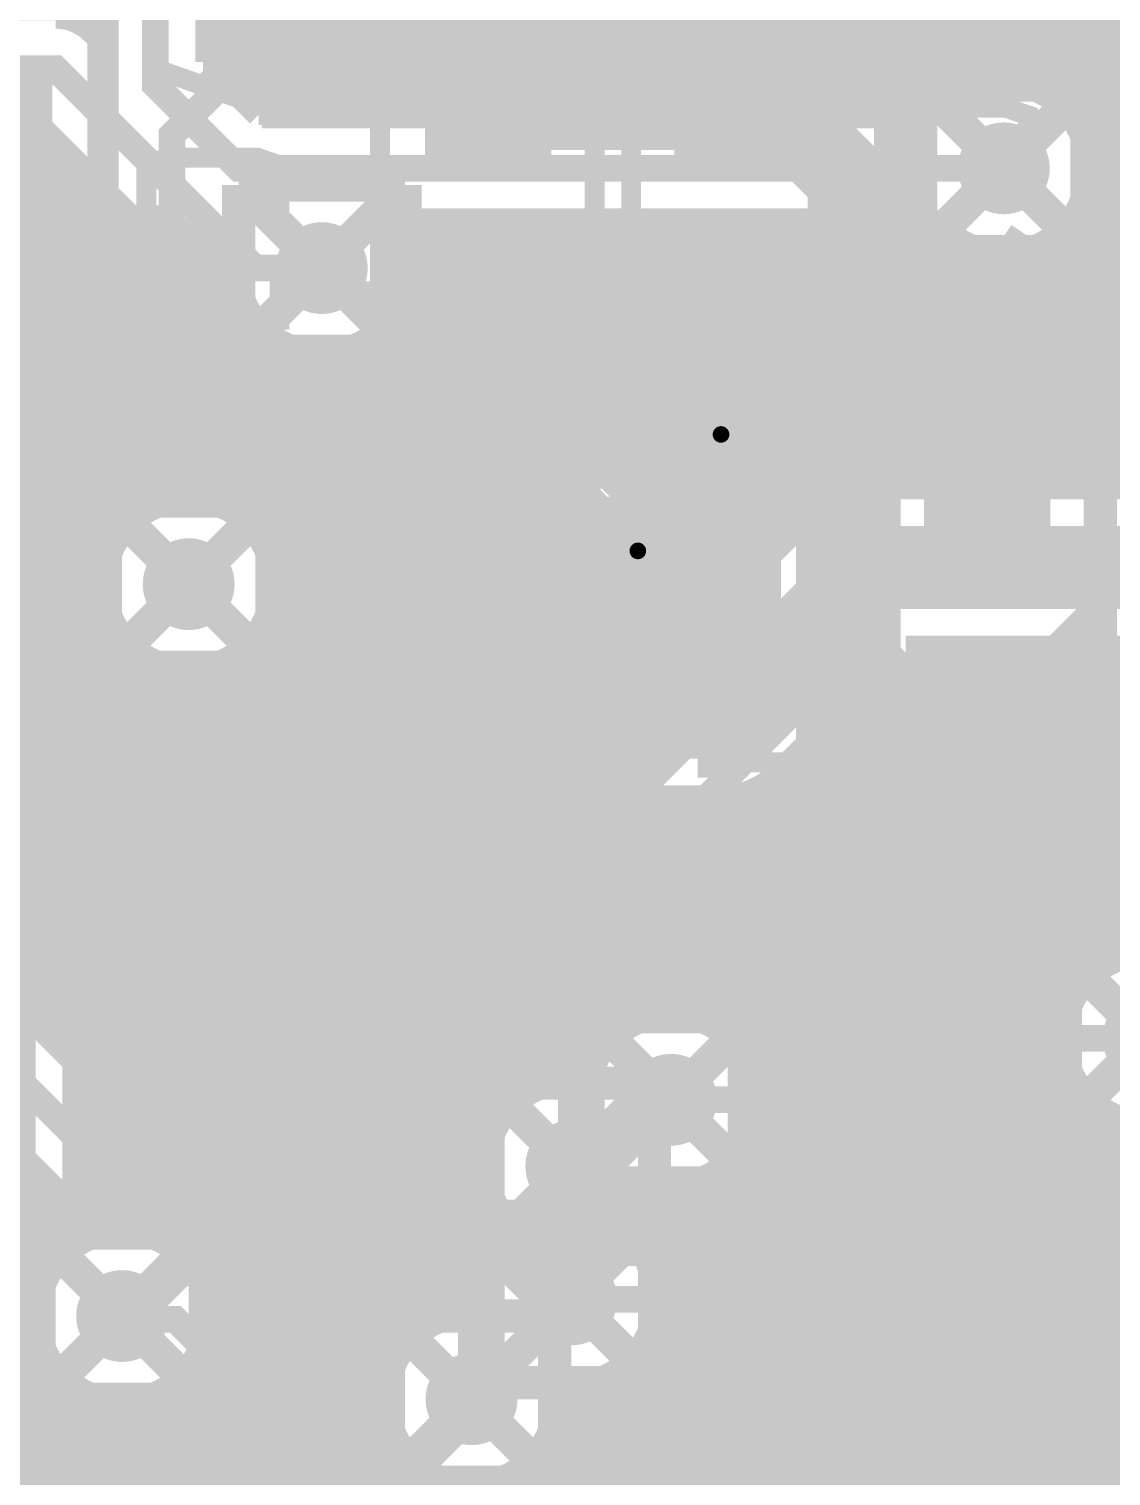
# Model space of a CAD drawing. Extents: x -1 to 119, y -42 to 51.
# Drawn here: x 21.26 to 29.52, y 20.75 to 31.8 of the extents above; entities that cross this region are included whole.
import ezdxf

# ---------------------------------------------------------------- set-up
doc = ezdxf.new("R2010")
doc.units = 0
doc.header["$MEASUREMENT"] = 0
doc.layers.get('0').update_dxf_attribs({"linetype": 'CONTINUOUS'})
for name, color, linetype in [('22-304-0_BOT', 7, 'CONTINUOUS'), ('22-304-0_DRD', 7, 'CONTINUOUS'), ('22-304-0_GND', 6, 'CONTINUOUS'), ('22-304-0_IN1', 4, 'CONTINUOUS'), ('22-304-0_SMT', 5, 'CONTINUOUS'), ('22-304-0_SPT', 10, 'CONTINUOUS'), ('22-304-0_SST', 14, 'CONTINUOUS'), ('22-304-0_TOP', 9, 'CONTINUOUS'), ('THRUHOLE_TAP', 11, 'CONTINUOUS')]:
    doc.layers.add(name, color=color, linetype=linetype)

# ---------------------------------------------------------------- blocks, each defined once
blk = doc.blocks.new('ROUND_53')
at = {"const_width": 0.35052}
blk.add_lwpolyline([(-0.17526, 0, 1), (0.17526, 0, 1)], format="xyb", close=True, dxfattribs=at)
blk = doc.blocks.new('ROUND_57')
at = {"const_width": 0.35052}
blk.add_lwpolyline([(-0.17526, 0, 1), (0.17526, 0, 1)], format="xyb", close=True, dxfattribs=at)
blk = doc.blocks.new('ROUND_60')
at = {"const_width": 0.35052}
blk.add_lwpolyline([(-0.17526, 0, 1), (0.17526, 0, 1)], format="xyb", close=True, dxfattribs=at)
blk = doc.blocks.new('ROUND_64')
at = {"const_width": 0.35052}
blk.add_lwpolyline([(-0.17526, 0, 1), (0.17526, 0, 1)], format="xyb", close=True, dxfattribs=at)
blk = doc.blocks.new('ROUND_81')
at = {"const_width": 0.0635}
blk.add_lwpolyline([(-0.03175, 0, 1), (0.03175, 0, 1)], format="xyb", close=True, dxfattribs=at)
blk = doc.blocks.new('RECTANGLE_2')
blk.add_solid([(0.4826, 0.4064), (0.4826, -0.4064), (-0.4826, 0.4064), (-0.4826, -0.4064)])
blk = doc.blocks.new('OBLONG_46')
at = {"const_width": 0.2794}
blk.add_lwpolyline([(0.7493, 0), (-0.7493, 0)], dxfattribs=at)
at = {"const_width": 0.1397}
for points in [[(-0.81915, 0, 1), (-0.67945, 0, 1)], [(0.67945, 0, 1), (0.81915, 0, 1)]]:
    blk.add_lwpolyline(points, format="xyb", close=True, dxfattribs=at)
blk = doc.blocks.new('RECTANGLE_47')
blk.add_solid([(0.889, 0.1397), (0.889, -0.1397), (-0.889, 0.1397), (-0.889, -0.1397)])
blk = doc.blocks.new('OBLONG_48')
at = {"const_width": 0.2794}
blk.add_lwpolyline([(0, 0.7493), (0, -0.7493)], dxfattribs=at)
at = {"const_width": 0.1397}
for points in [[(-0.06985, 0.7493, 1), (0.06985, 0.7493, 1)], [(-0.06985, -0.7493, 1), (0.06985, -0.7493, 1)]]:
    blk.add_lwpolyline(points, format="xyb", close=True, dxfattribs=at)
blk = doc.blocks.new('RECTANGLE_49')
blk.add_solid([(0.1397, 0.889), (0.1397, -0.889), (-0.1397, 0.889), (-0.1397, -0.889)])
blk = doc.blocks.new('ROUND_87')
at = {"const_width": 0.10033}
blk.add_lwpolyline([(-0.050164, 0, 1), (0.050164, 0, 1)], format="xyb", close=True, dxfattribs=at)

msp = doc.modelspace()

# ---------------------------------------------------------------- linework, layer by layer
at = {"layer": '22-304-0_BOT'}
for points, const_width in [([(22.9616, 42.6212), (22.9616, 31.242)], 0.254), ([(23.1902, 42.6212), (23.1902, 31.1658)], 0.254), ([(23.4188, 42.6212), (23.4188, 31.1658)], 0.254), ([(23.6474, 42.6212), (23.6474, 31.1658)], 0.254), ([(23.876, 42.6212), (23.876, 31.1658)], 0.254), ([(24.1046, 42.6212), (24.1046, 31.1658)], 0.254), ([(24.3332, 42.6212), (24.3332, 31.1658)], 0.254), ([(24.5618, 42.6212), (24.5618, 31.1658)], 0.254), ([(24.7904, 42.6212), (24.7904, 31.1658)], 0.254), ([(25.019, 42.6212), (25.019, 31.1658)], 0.254), ([(25.2476, 42.6212), (25.2476, 31.1658)], 0.254), ([(25.4762, 42.6212), (25.4762, 31.1658)], 0.254), ([(25.7048, 42.6212), (25.7048, 31.1658)], 0.254), ([(25.9334, 42.6212), (25.9334, 31.1658)], 0.254), ([(26.162, 42.6212), (26.162, 31.1658)], 0.254), ([(26.3906, 42.6212), (26.3906, 31.1658)], 0.254), ([(26.6192, 42.6212), (26.6192, 31.1658)], 0.254), ([(26.8478, 42.6212), (26.8478, 31.1658)], 0.254), ([(27.0764, 42.6212), (27.0764, 31.1658)], 0.254), ([(27.305, 42.6212), (27.305, 31.1658)], 0.254), ([(27.5336, 42.6212), (27.5336, 31.1658)], 0.254), ([(27.7622, 42.6212), (27.7622, 31.1658)], 0.254), ([(27.9908, 42.6212), (27.9908, 31.1658)], 0.254), ([(28.2194, 42.6212), (28.2194, 31.21152)], 0.254), ([(28.448, 42.6212), (28.448, 31.36392)], 0.254), ([(28.6766, 42.6212), (28.6766, 31.41218)], 0.254), ([(28.9052, 42.6212), (28.9052, 31.3817)], 0.254), ([(29.1338, 42.6212), (29.1338, 31.25978)], 0.254), ([(29.3624, 38.25494), (29.3624, 30.89402)], 0.254), ([(29.591, 38.10508), (29.591, 28.3337)], 0.254), ([(28.702, 30.734), (22.86, 30.734), (22.225, 31.369), (22.225, 32.639)], 0.2032), ([(21.59, 32.39516), (21.59, 31.90748)], 0.254), ([(22.733, 32.18688), (22.733, 31.4706)], 0.254), ([(21.7932, 32.11322), (21.7932, 31.7754)], 0.254), ([(22.6568, 32.11322), (22.6568, 31.5468)], 0.254), ([(21.7932, 31.877), (21.6662, 31.877)], 0.254), ([(72.41286, 31.877), (22.6568, 31.877)], 0.254), ([(21.7678, 31.8008), (21.7932, 31.7754)], 0.254), ([(72.53224, 31.6484), (22.6568, 31.6484)], 0.254), ([(22.6568, 31.5468), (23.0378, 31.1658)], 0.254), ([(23.495, 29.972), (22.987, 29.972), (21.463, 31.496), (9.271, 31.496), (8.763, 30.988)], 0.2032), ([(72.7202, 31.4198), (22.7838, 31.4198)], 0.254), ([(28.19908, 31.1912), (23.0124, 31.1912)], 0.254), ([(28.17622, 31.1658), (23.0378, 31.1658)], 0.254), ([(67.7545, 31.1912), (29.20492, 31.1912)], 0.254), ([(21.28266, 31.0642), (9.4488, 31.0642)], 0.254), ([(21.1328, 31.0642), (21.1328, 29.8577)], 0.254), ([(21.28266, 31.0642), (22.64664, 29.70022)], 0.254), ([(21.38426, 30.9626), (9.44118, 30.9626)], 0.254), ([(21.3614, 30.98546), (21.3614, 29.8577)], 0.254), ([(67.62496, 30.9626), (29.34208, 30.9626)], 0.254), ([(21.61286, 30.734), (9.39292, 30.734)], 0.254), ([(21.59, 30.75686), (21.59, 29.8577)], 0.254), ([(67.6148, 30.734), (29.38272, 30.734)], 0.254), ([(21.84146, 30.5054), (9.24052, 30.5054)], 0.254), ([(21.8186, 30.52826), (21.8186, 29.8577)], 0.254), ([(67.6148, 30.5054), (29.34208, 30.5054)], 0.254), ([(29.3624, 30.57144), (29.3624, 28.3337)], 0.254), ([(22.07006, 30.2768), (1.016, 30.2768)], 0.254), ([(22.0472, 30.29966), (22.0472, 29.8577)], 0.254), ([(28.17622, 30.3022), (24.08936, 30.3022)], 0.254), ([(28.19908, 30.2768), (24.10206, 30.2768)], 0.254), ([(24.1046, 30.3022), (24.1046, 30.27172)], 0.254), ([(24.3332, 30.3022), (24.3332, 29.12364)], 0.254), ([(24.5618, 30.3022), (24.5618, 29.05506)], 0.254), ([(24.7904, 30.3022), (24.7904, 29.00172)], 0.254), ([(25.019, 30.3022), (25.019, 29.26588)], 0.254), ([(25.2476, 30.3022), (25.2476, 29.36494)], 0.254), ([(25.4762, 30.3022), (25.4762, 29.37764)], 0.254), ([(25.7048, 30.3022), (25.7048, 29.30906)], 0.254), ([(25.9334, 30.3022), (25.9334, 29.12364)], 0.254), ([(26.162, 30.3022), (26.162, 27.1907)], 0.254), ([(26.3906, 30.3022), (26.3906, 27.305)], 0.254), ([(26.6192, 30.3022), (26.6192, 27.5336)], 0.254), ([(26.8478, 30.3022), (26.8478, 27.7622)], 0.254), ([(27.0764, 30.3022), (27.0764, 27.9908)], 0.254), ([(27.305, 30.3022), (27.305, 28.20924)], 0.254), ([(27.5336, 30.3022), (27.5336, 28.31592)], 0.254), ([(27.7622, 30.3022), (27.7622, 28.3337)], 0.254), ([(27.9908, 30.3022), (27.9908, 28.3337)], 0.254), ([(67.6148, 30.2768), (29.20492, 30.2768)], 0.254), ([(28.2194, 30.25394), (28.2194, 28.3337)], 0.254), ([(29.1338, 30.20822), (29.1338, 28.3337)], 0.254), ([(22.29866, 30.0482), (1.016, 30.0482)], 0.254), ([(22.2758, 30.07106), (22.2758, 29.85516)], 0.254), ([(36.58108, 30.0482), (24.17064, 30.0482)], 0.254), ([(28.448, 30.10408), (28.448, 28.3337)], 0.254), ([(28.6766, 30.05328), (28.6766, 28.3337)], 0.254), ([(28.9052, 30.08376), (28.9052, 28.3337)], 0.254), ([(22.225, 29.8577), (6.604, 29.8577)], 0.254), ([(22.52726, 29.8196), (22.44344, 29.8196)], 0.254), ([(22.5044, 29.84246), (22.5044, 29.7942)], 0.254), ([(33.61944, 29.8196), (24.15794, 29.8196)], 0.254), ([(22.71014, 29.63926), (23.63216, 28.71724)], 0.254), ([(24.1046, 29.66974), (24.1046, 29.11094)], 0.254), ([(22.7838, 29.591), (22.7584, 29.591)], 0.254), ([(22.9616, 29.5402), (22.9616, 29.3878)], 0.254), ([(33.25622, 29.591), (24.05888, 29.591)], 0.254), ([(38.735, 18.923), (37.465, 20.193), (37.465, 27.686), (27.686, 27.686), (26.543, 26.543), (24.892, 26.543), (22.225, 29.21), (6.604, 29.21), (4.445, 27.051), (2.794, 25.4), (2.794, 20.066), (3.81, 19.05), (4.445, 19.05)], 0.635), ([(23.876, 29.40812), (23.876, 29.01188)], 0.254), ([(23.19274, 29.3624), (22.987, 29.3624)], 0.254), ([(23.1902, 29.36494), (23.1902, 29.1592)], 0.254), ([(23.4188, 29.29636), (23.4188, 28.9306)], 0.254), ([(23.6474, 29.30906), (23.6474, 28.74772)], 0.254), ([(25.23744, 29.3624), (23.79472, 29.3624)], 0.254), ([(33.13176, 29.3624), (25.56002, 29.3624)], 0.254), ([(24.87422, 29.1338), (23.2156, 29.1338)], 0.254), ([(33.10128, 29.1338), (25.92578, 29.1338)], 0.254), ([(23.75408, 28.9052), (23.4442, 28.9052)], 0.254), ([(33.15208, 28.9052), (26.0477, 28.9052)], 0.254), ([(33.30194, 28.6766), (26.07818, 28.6766)], 0.254), ([(21.95576, 28.5623), (20.34032, 28.5623)], 0.254), ([(21.1328, 28.5623), (21.1328, 26.8224)], 0.254), ([(21.3614, 28.5623), (21.3614, 27.051)], 0.254), ([(21.59, 28.5623), (21.59, 27.2796)], 0.254), ([(21.8186, 28.5623), (21.8186, 27.71902)], 0.254), ([(21.95576, 28.5623), (22.30374, 28.21432)], 0.254), ([(22.07006, 28.448), (20.51812, 28.448)], 0.254), ([(22.0472, 28.47086), (22.0472, 28.08478)], 0.254), ([(33.86074, 28.448), (26.02992, 28.448)], 0.254), ([(25.9334, 28.28036), (25.9334, 27.1907)], 0.254), ([(33.90392, 28.3337), (27.686, 28.3337)], 0.254), ([(22.29866, 28.2194), (20.68576, 28.2194)], 0.254), ([(22.2758, 28.24226), (22.2758, 28.2067)], 0.254), ([(24.91994, 28.2194), (24.89708, 28.2194)], 0.254), ([(27.3177, 28.2194), (25.87752, 28.2194)], 0.254), ([(25.019, 28.13812), (25.019, 27.3304)], 0.254), ([(25.7048, 28.09494), (25.7048, 27.1907)], 0.254), ([(27.22118, 28.13558), (26.27376, 27.1907)], 0.254), ([(21.95322, 27.9908), (20.74418, 27.9908)], 0.254), ([(27.07386, 27.9908), (24.75992, 27.9908)], 0.254), ([(24.7904, 28.02636), (24.7904, 27.559)], 0.254), ([(25.2476, 28.03906), (25.2476, 27.1907)], 0.254), ([(25.4762, 28.02636), (25.4762, 27.1907)], 0.254), ([(24.5618, 27.84094), (24.5618, 27.7876)], 0.254), ([(21.82876, 27.7622), (20.72132, 27.7622)], 0.254), ([(24.52624, 27.82316), (25.1587, 27.1907)], 0.254), ([(26.84526, 27.7622), (24.5872, 27.7622)], 0.254), ([(20.574, 17.018), (21.59, 18.034), (21.59, 20.193), (21.082, 20.701), (21.082, 21.463), (21.209, 21.59), (21.209, 22.225), (21.209, 22.606), (21.209, 24.003), (21.209, 26.289), (22.479, 27.559)], 0.2032), ([(21.79828, 27.5336), (20.60956, 27.5336)], 0.254), ([(26.61666, 27.5336), (24.8158, 27.5336)], 0.254), ([(21.80082, 27.49296), (20.90928, 26.59888)], 0.254), ([(21.61286, 27.305), (20.3073, 27.305)], 0.254), ([(23.21306, 27.305), (23.10892, 27.305)], 0.254), ([(23.13432, 27.38374), (24.42718, 26.09088)], 0.254), ([(23.1902, 27.32786), (23.1902, 18.80108)], 0.254), ([(26.38806, 27.305), (25.0444, 27.305)], 0.254), ([(26.27376, 27.1907), (25.1587, 27.1907)], 0.254), ([(21.38426, 27.0764), (17.80794, 27.0764)], 0.254), ([(23.44166, 27.0764), (22.95652, 27.0764)], 0.254), ([(22.9616, 27.07894), (22.9616, 16.76908)], 0.254), ([(23.4188, 27.09926), (23.4188, 19.00936)], 0.254), ([(27.9527, 27.0383), (27.00782, 26.09088)], 0.254), ([(31.00578, 27.0383), (27.9527, 27.0383)], 0.254), ([(27.9908, 27.0383), (27.9908, 18.5674)], 0.254), ([(28.2194, 27.0383), (28.2194, 18.796)], 0.254), ([(28.448, 27.0383), (28.448, 19.0246)], 0.254), ([(28.6766, 27.0383), (28.6766, 19.2532)], 0.254), ([(28.9052, 27.0383), (28.9052, 19.4818)], 0.254), ([(29.1338, 27.0383), (29.1338, 24.18842)], 0.254), ([(29.3624, 27.0383), (29.3624, 24.60498)], 0.254), ([(29.591, 27.0383), (29.591, 24.73706)], 0.254), ([(21.15566, 26.8478), (17.82064, 26.8478)], 0.254), ([(22.41296, 26.88082), (21.6408, 26.10866)], 0.254), ([(23.67026, 26.8478), (22.3774, 26.8478)], 0.254), ([(22.5044, 26.87828), (22.5044, 22.39264)], 0.254), ([(22.733, 26.92908), (22.733, 16.80972)], 0.254), ([(23.6474, 26.87066), (23.6474, 19.08556)], 0.254), ([(30.89148, 26.8478), (27.7622, 26.8478)], 0.254), ([(27.7622, 26.84526), (27.7622, 16.891)], 0.254), ([(22.2758, 26.74366), (22.2758, 22.57806)], 0.254), ([(23.89886, 26.6192), (22.1488, 26.6192)], 0.254), ([(23.876, 26.64206), (23.876, 19.08302)], 0.254), ([(30.84068, 26.6192), (27.5336, 26.6192)], 0.254), ([(27.5336, 26.61666), (27.5336, 15.01902)], 0.254), ([(22.0472, 26.51506), (22.0472, 22.64664)], 0.254), ([(24.12746, 26.3906), (21.9202, 26.3906)], 0.254), ([(24.1046, 26.41346), (24.1046, 21.75764)], 0.254), ([(30.87116, 26.3906), (27.305, 26.3906)], 0.254), ([(21.8186, 26.28646), (21.8186, 22.63394)], 0.254), ([(27.305, 26.38806), (27.305, 15.56512)], 0.254), ([(24.3332, 26.18486), (24.3332, 21.94306)], 0.254), ([(21.6408, 26.10866), (21.6408, 24.003)], 0.254), ([(24.35606, 26.162), (21.6916, 26.162)], 0.254), ([(30.99562, 26.162), (27.0764, 26.162)], 0.254), ([(27.0764, 26.15946), (27.0764, 15.73276)], 0.254), ([(24.5618, 25.9842), (24.5618, 22.01164)], 0.254), ([(26.8478, 25.9715), (26.8478, 18.42008)], 0.254), ([(24.67356, 25.9334), (21.6408, 25.9334)], 0.254), ([(24.7904, 25.90292), (24.7904, 23.41372)], 0.254), ([(26.543, 25.8953), (24.892, 25.8953)], 0.254), ([(25.019, 25.8953), (25.019, 23.67788)], 0.254), ([(25.2476, 25.8953), (25.2476, 23.77694)], 0.254), ([(25.4762, 25.8953), (25.4762, 23.78964)], 0.254), ([(25.7048, 25.8953), (25.7048, 24.12492)], 0.254), ([(25.9334, 25.8953), (25.9334, 24.26208)], 0.254), ([(26.162, 25.8953), (26.162, 24.30272)], 0.254), ([(26.3906, 25.8953), (26.3906, 24.26208)], 0.254), ([(26.6192, 25.90038), (26.6192, 24.12492)], 0.254), ([(31.35884, 25.9334), (26.76144, 25.9334)], 0.254), ([(36.8173, 25.7048), (21.6408, 25.7048)], 0.254), ([(36.8173, 25.4762), (21.6408, 25.4762)], 0.254), ([(36.8173, 25.2476), (21.6408, 25.2476)], 0.254), ([(36.8173, 25.019), (21.6408, 25.019)], 0.254), ([(36.8173, 24.7904), (21.6408, 24.7904)], 0.254), ([(29.31414, 24.5618), (21.6408, 24.5618)], 0.254), ([(29.1719, 24.3332), (21.6408, 24.3332)], 0.254), ([(25.68194, 24.1046), (21.6408, 24.1046)], 0.254), ([(29.12618, 24.1046), (26.63952, 24.1046)], 0.254), ([(21.6408, 24.003), (21.6408, 22.606)], 0.254), ([(29.1338, 23.99538), (29.1338, 20.06092)], 0.254), ([(25.53208, 23.876), (21.6408, 23.876)], 0.254), ([(29.16174, 23.876), (26.79192, 23.876)], 0.254), ([(24.97836, 23.6474), (21.6408, 23.6474)], 0.254), ([(29.29128, 23.6474), (26.84018, 23.6474)], 0.254), ([(29.3624, 23.57628), (29.3624, 20.21586)], 0.254), ([(24.79294, 23.4188), (21.6408, 23.4188)], 0.254), ([(29.71038, 23.4188), (26.8097, 23.4188)], 0.254), ([(29.591, 23.44674), (29.591, 20.26666)], 0.254), ([(24.72436, 23.1902), (21.6408, 23.1902)], 0.254), ([(30.14472, 23.1902), (26.68778, 23.1902)], 0.254), ([(26.6192, 23.11908), (26.6192, 18.62836)], 0.254), ([(26.3906, 22.98192), (26.3906, 18.70456)], 0.254), ([(24.73706, 22.9616), (21.6408, 22.9616)], 0.254), ([(26.162, 22.94128), (26.162, 18.70202)], 0.254), ([(30.28188, 22.9616), (26.32202, 22.9616)], 0.254), ([(24.7904, 22.81174), (24.7904, 22.39772)], 0.254), ([(24.83612, 22.733), (21.6408, 22.733)], 0.254), ([(25.9334, 22.69236), (25.9334, 22.51964)], 0.254), ([(31.04642, 22.733), (25.96388, 22.733)], 0.254), ([(21.6408, 22.606), (21.6408, 22.56536)], 0.254), ([(24.8539, 22.5044), (22.39264, 22.5044)], 0.254), ([(31.10484, 22.5044), (25.94356, 22.5044)], 0.254), ([(24.74214, 22.2758), (22.57806, 22.2758)], 0.254), ([(31.27248, 22.2758), (26.05532, 22.2758)], 0.254), ([(24.72182, 22.0472), (22.64664, 22.0472)], 0.254), ([(35.2933, 22.0472), (26.07818, 22.0472)], 0.254), ([(24.15794, 21.8186), (22.63394, 21.8186)], 0.254), ([(35.2933, 21.8186), (26.01976, 21.8186)], 0.254), ([(25.9334, 21.67636), (25.9334, 18.61312)], 0.254), ([(22.5044, 21.54936), (22.5044, 16.76908)], 0.254), ([(24.00808, 21.59), (22.53488, 21.59)], 0.254), ([(31.58744, 21.59), (25.85212, 21.59)], 0.254), ([(25.4762, 21.42236), (25.4762, 19.80692)], 0.254), ([(25.7048, 21.49094), (25.7048, 18.38198)], 0.254), ([(21.66874, 21.3614), (21.57476, 21.3614)], 0.254), ([(21.59, 21.3868), (21.59, 20.8026)], 0.254), ([(21.8186, 21.30806), (21.8186, 20.574)], 0.254), ([(23.95728, 21.3614), (22.27072, 21.3614)], 0.254), ([(22.2758, 21.36394), (22.2758, 16.63192)], 0.254), ([(31.22422, 21.3614), (25.31618, 21.3614)], 0.254), ([(21.5138, 21.28266), (21.5138, 20.8788)], 0.254), ([(22.0472, 21.29536), (22.0472, 11.4808)], 0.254), ([(23.98776, 21.1328), (21.5138, 21.1328)], 0.254), ([(31.09976, 21.1328), (25.2857, 21.1328)], 0.254), ([(25.2476, 21.03374), (25.2476, 19.94408)], 0.254), ([(24.11222, 20.9042), (21.5138, 20.9042)], 0.254), ([(21.5138, 20.8788), (21.88972, 20.50288)], 0.254), ([(24.1046, 20.91436), (24.1046, 18.99412)], 0.254), ([(31.06928, 20.9042), (25.16378, 20.9042)], 0.254), ([(25.019, 20.77212), (25.019, 19.98472)], 0.254), ([(24.47544, 20.6756), (21.717, 20.6756)], 0.254), ([(24.3332, 20.72894), (24.3332, 18.76298)], 0.254), ([(24.5618, 20.66036), (24.5618, 19.80692)], 0.254), ([(24.7904, 20.67306), (24.7904, 19.94408)], 0.254), ([(31.12008, 20.6756), (24.79802, 20.6756)], 0.254)]:
    msp.add_lwpolyline(points, dxfattribs=dict(at, const_width=const_width))
at = {"layer": '22-304-0_BOT', "const_width": 0.254}
for points in [[(21.7678, 31.8008, 0.1989124), (21.463, 31.92705)], [(21.7678, 31.8008, 0.1989124), (21.463, 31.92705)], [(28.702, 31.41472, 0.2244678), (28.17594, 31.16602)], [(29.38272, 30.734, 0.4142136), (28.702, 31.41472)], [(28.702, 30.05328, 0.4142136), (29.38272, 30.734)], [(24.17572, 29.972, 0.127458), (24.09006, 30.30259)], [(28.17622, 30.3022, 0.2244669), (28.702, 30.05364)], [(23.495, 29.29128, 0.4142136), (24.17572, 29.972)], [(22.64664, 29.70022, 0.1794732), (22.225, 29.8566)], [(22.64664, 29.70022, 0.1794732), (22.225, 29.8566)], [(22.71014, 29.63926, 0.1646723), (22.96919, 29.53951)], [(22.71014, 29.63926, 0.1646723), (22.96919, 29.53951)], [(22.96922, 29.5402, 0.2244669), (23.495, 29.29164)], [(25.4, 29.38272, 0.3247771), (24.7523, 28.91282)], [(26.08072, 28.702, 0.4142136), (25.4, 29.38272)], [(24.257, 29.12872, 0.2994877), (23.63216, 28.71724)], [(24.257, 29.12872, 0.2994877), (23.63216, 28.71724)], [(24.7523, 28.91282, 0.2071733), (24.257, 29.12725)], [(24.7523, 28.91282, 0.2071733), (24.257, 29.12725)], [(25.4, 28.02128, 0.4142136), (26.08072, 28.702)], [(27.686, 28.3337, 0.1989129), (27.22801, 28.14399)], [(22.30374, 28.21432, 0.3395863), (21.80082, 27.559)], [(24.52624, 27.82316, 0.2152629), (24.90373, 28.23667)], [(24.52624, 27.82316, 0.2152629), (24.90373, 28.23667)], [(24.90216, 28.23718, 0.2078388), (25.4, 28.0209)], [(21.79828, 27.559, 0.024273), (21.80148, 27.49302)], [(22.479, 26.87828, 0.3395871), (23.13432, 27.38374)], [(22.41296, 26.88082, 0.0242728), (22.479, 26.87761)], [(24.4348, 26.0858, 0.1989124), (24.892, 25.89642)], [(26.543, 25.8953, 0.1989118), (27.00099, 26.08501)], [(26.543, 25.8953, 0.1989118), (27.00099, 26.08501)], [(29.8069, 24.77262, 0.4142136), (29.12618, 24.0919)], [(26.162, 24.30272, 0.3451655), (25.5016, 23.78456)], [(26.84272, 23.622, 0.4142136), (26.162, 24.30272)], [(29.12618, 24.0919, 0.4142136), (29.8069, 23.41118)], [(25.4, 23.79472, 0.4142136), (24.71928, 23.114)], [(25.5016, 23.78456, 0.0376106), (25.4, 23.79221)], [(26.162, 22.94128, 0.4142136), (26.84272, 23.622)], [(24.71928, 23.114, 0.2140665), (24.94744, 22.6055)], [(25.85212, 22.606, 0.1507656), (26.05975, 22.94906)], [(26.0604, 22.9489, 0.0374706), (26.162, 22.94128)], [(21.971, 22.65172, 0.1274586), (21.64041, 22.56606)], [(22.65172, 21.971, 0.4142136), (21.971, 22.65172)], [(24.94788, 22.606, 0.2140662), (24.71994, 22.098)], [(26.08072, 22.098, 0.2140666), (25.85256, 22.6065)], [(24.71928, 22.098, 0.0327187), (24.72509, 22.0092)], [(25.4, 21.41728, 0.4142136), (26.08072, 22.098)], [(21.971, 21.29028, 0.4142136), (22.65172, 21.971)], [(24.638, 22.01672, 0.4142136), (23.95728, 21.336)], [(24.72436, 22.0091, 0.031912), (24.638, 22.01462)], [(25.3111, 21.42236, 0.0327185), (25.4, 21.41654)], [(25.31872, 21.336, 0.0319114), (25.31319, 21.42263)], [(21.5138, 21.2852, 0.0839228), (21.59705, 21.40232)], [(21.5138, 21.2852, 0.0839228), (21.59705, 21.40232)], [(21.59762, 21.40204, 0.146218), (21.971, 21.29047)], [(23.95728, 21.336, 0.4142136), (24.638, 20.65528)], [(24.638, 20.65528, 0.4142136), (25.31872, 21.336)]]:
    msp.add_lwpolyline(points, format="xyb", dxfattribs=at)
at = {"layer": '22-304-0_DRD', "const_width": 0.254}
for points in [[(28.067, 31.369), (28.067, 30.099)], [(29.337, 31.369), (28.067, 31.369)], [(29.337, 31.369), (28.067, 30.099)], [(29.337, 30.099), (28.067, 31.369)], [(29.337, 30.099), (29.337, 31.369)], [(22.86, 30.607), (22.86, 29.337)], [(24.13, 30.607), (22.86, 30.607)], [(24.13, 30.607), (22.86, 29.337)], [(24.13, 29.337), (22.86, 30.607)], [(24.13, 29.337), (24.13, 30.607)], [(28.067, 30.099), (29.337, 30.099)], [(22.86, 29.337), (24.13, 29.337)], [(24.765, 29.337), (24.765, 28.067)], [(26.035, 29.337), (24.765, 29.337)], [(26.035, 29.337), (24.765, 28.067)], [(26.035, 28.067), (24.765, 29.337)], [(25.908, 29.337), (25.908, 28.067)], [(27.178, 29.337), (25.908, 29.337)], [(27.178, 29.337), (25.908, 28.067)], [(27.178, 28.067), (25.908, 29.337)], [(26.035, 28.067), (26.035, 29.337)], [(27.178, 28.067), (27.178, 29.337)], [(23.622, 29.083), (23.622, 27.813)], [(24.892, 29.083), (23.622, 29.083)], [(24.892, 29.083), (23.622, 27.813)], [(24.892, 27.813), (23.622, 29.083)], [(23.622, 29.083), (23.622, 27.813)], [(24.892, 29.083), (23.622, 29.083)], [(24.892, 29.083), (23.622, 27.813)], [(24.892, 27.813), (23.622, 29.083)], [(24.892, 27.813), (24.892, 29.083)], [(24.892, 27.813), (24.892, 29.083)], [(25.273, 28.448), (25.273, 27.178)], [(26.543, 28.448), (25.273, 28.448)], [(26.543, 28.448), (25.273, 27.178)], [(26.543, 27.178), (25.273, 28.448)], [(25.273, 28.448), (25.273, 27.178)], [(26.543, 28.448), (25.273, 28.448)], [(26.543, 28.448), (25.273, 27.178)], [(26.543, 27.178), (25.273, 28.448)], [(26.543, 27.178), (26.543, 28.448)], [(26.543, 27.178), (26.543, 28.448)], [(21.844, 28.194), (21.844, 26.924)], [(23.114, 28.194), (21.844, 28.194)], [(23.114, 28.194), (21.844, 26.924)], [(23.114, 26.924), (21.844, 28.194)], [(23.114, 26.924), (23.114, 28.194)], [(24.765, 28.067), (26.035, 28.067)], [(25.908, 28.067), (27.178, 28.067)], [(23.622, 27.813), (24.892, 27.813)], [(23.622, 27.813), (24.892, 27.813)], [(25.273, 27.178), (26.543, 27.178)], [(25.273, 27.178), (26.543, 27.178)], [(21.844, 26.924), (23.114, 26.924)], [(29.1719, 24.7269), (29.1719, 23.4569)], [(30.4419, 24.7269), (29.1719, 24.7269)], [(30.4419, 24.7269), (29.1719, 23.4569)], [(30.4419, 23.4569), (29.1719, 24.7269)], [(25.527, 24.257), (25.527, 22.987)], [(26.797, 24.257), (25.527, 24.257)], [(26.797, 24.257), (25.527, 22.987)], [(26.797, 22.987), (25.527, 24.257)], [(26.797, 22.987), (26.797, 24.257)], [(24.765, 23.749), (24.765, 22.479)], [(26.035, 23.749), (24.765, 23.749)], [(26.035, 23.749), (24.765, 22.479)], [(26.035, 22.479), (24.765, 23.749)], [(26.035, 22.479), (26.035, 23.749)], [(29.1719, 23.4569), (30.4419, 23.4569)], [(25.527, 22.987), (26.797, 22.987)], [(24.765, 22.733), (24.765, 21.463)], [(26.035, 22.733), (24.765, 22.733)], [(26.035, 22.733), (24.765, 21.463)], [(26.035, 21.463), (24.765, 22.733)], [(26.035, 21.463), (26.035, 22.733)], [(21.336, 22.606), (21.336, 21.336)], [(22.606, 22.606), (21.336, 22.606)], [(22.606, 22.606), (21.336, 21.336)], [(22.606, 21.336), (21.336, 22.606)], [(22.606, 21.336), (22.606, 22.606)], [(24.765, 22.479), (26.035, 22.479)], [(24.003, 21.971), (24.003, 20.701)], [(25.273, 21.971), (24.003, 21.971)], [(25.273, 21.971), (24.003, 20.701)], [(25.273, 20.701), (24.003, 21.971)], [(25.273, 20.701), (25.273, 21.971)], [(24.765, 21.463), (26.035, 21.463)], [(21.336, 21.336), (22.606, 21.336)], [(24.003, 20.701), (25.273, 20.701)]]:
    msp.add_lwpolyline(points, dxfattribs=at)
at = {"layer": '22-304-0_IN1'}
for points, const_width in [([(57.15, 41.402), (56.515, 42.037), (30.226, 42.037), (27.305, 39.116), (27.305, 26.797), (24.638, 24.13), (24.638, 21.336)], 0.2032), ([(25.4, 23.114), (25.4, 24.13), (27.813, 26.543), (27.813, 38.989), (30.353, 41.529), (40.259, 41.529), (40.513, 41.275)], 0.2032), ([(29.845, 38.735), (29.464, 38.354), (29.464, 26.924), (26.162, 23.622)], 0.2032), ([(37.084, 29.591), (36.703, 29.972), (35.433, 29.972), (34.544, 30.861), (32.893, 30.861), (32.004, 29.972), (32.004, 28.575), (32.258, 28.321), (32.258, 25.908), (31.623, 25.273), (29.972, 25.273), (26.797, 22.098), (25.4, 22.098)], 0.2032), ([(22.83714, 30.1498), (16.4084, 30.1498)], 0.254), ([(22.86508, 30.226), (16.4846, 30.226)], 0.254), ([(21.1582, 30.226), (21.1582, 24.4094)], 0.254), ([(21.3868, 30.226), (21.3868, 24.1808)], 0.254), ([(21.6154, 30.226), (21.6154, 23.9522)], 0.254), ([(21.844, 30.226), (21.844, 27.8003)], 0.254), ([(22.0726, 30.226), (22.0726, 28.10256)], 0.254), ([(22.3012, 30.226), (22.3012, 28.21432)], 0.254), ([(22.5298, 30.226), (22.5298, 28.23718)], 0.254), ([(22.7584, 30.226), (22.7584, 28.17876)], 0.254), ([(26.8732, 30.226), (24.12492, 30.226)], 0.254), ([(26.8732, 30.1498), (24.15032, 30.1498)], 0.254), ([(24.3586, 30.226), (24.3586, 24.4602)], 0.254), ([(24.5872, 30.226), (24.5872, 24.6888)], 0.254), ([(24.8158, 30.226), (24.8158, 24.9174)], 0.254), ([(25.0444, 30.226), (25.0444, 25.146)], 0.254), ([(25.273, 30.226), (25.273, 28.0543)], 0.254), ([(25.5016, 30.226), (25.5016, 28.35656)], 0.254), ([(25.7302, 30.226), (25.7302, 28.46832)], 0.254), ([(25.9588, 30.226), (25.9588, 29.04998)], 0.254), ([(26.1874, 30.226), (26.1874, 29.28112)], 0.254), ([(26.416, 30.226), (26.416, 29.37002)], 0.254), ([(26.6446, 30.226), (26.6446, 29.37256)], 0.254), ([(26.8732, 30.226), (26.8732, 29.29636)], 0.254), ([(26.8732, 30.226), (26.8732, 29.29636)], 0.254), ([(22.81682, 29.9212), (16.1798, 29.9212)], 0.254), ([(26.8732, 29.9212), (24.17318, 29.9212)], 0.254), ([(24.13, 29.72816), (24.13, 21.78812)], 0.254), ([(22.87524, 29.6926), (16.1798, 29.6926)], 0.254), ([(26.8732, 29.6926), (24.11476, 29.6926)], 0.254), ([(22.987, 29.51988), (22.987, 28.01112)], 0.254), ([(23.04288, 29.464), (16.1798, 29.464)], 0.254), ([(23.9014, 29.4259), (23.9014, 21.6662)], 0.254), ([(26.8732, 29.464), (23.94712, 29.464)], 0.254), ([(23.2156, 29.35224), (23.2156, 22.352)], 0.254), ([(23.4442, 29.29382), (23.4442, 22.1234)], 0.254), ([(23.6728, 29.31414), (23.6728, 21.8948)], 0.254), ([(26.12136, 29.2354), (16.1798, 29.2354)], 0.254), ([(25.93594, 29.0068), (16.1798, 29.0068)], 0.254), ([(25.86736, 28.7782), (16.1798, 28.7782)], 0.254), ([(25.88006, 28.5496), (16.1798, 28.5496)], 0.254), ([(20.066, 27.94), (20.574, 28.448), (24.257, 28.448)], 0.2032), ([(25.45588, 28.321), (19.37512, 28.321)], 0.254), ([(22.05736, 28.0924), (19.54276, 28.0924)], 0.254), ([(25.28824, 28.0924), (22.90064, 28.0924)], 0.254), ([(26.8732, 28.0924), (26.84272, 28.0924)], 0.254), ([(26.8732, 28.10764), (26.8732, 26.9748)], 0.254), ([(26.8732, 28.10764), (26.8732, 26.9748)], 0.254), ([(26.6446, 28.0289), (26.6446, 26.7462)], 0.254), ([(21.87194, 27.8638), (19.60118, 27.8638)], 0.254), ([(25.22982, 27.8638), (23.08606, 27.8638)], 0.254), ([(26.8732, 27.8638), (26.58618, 27.8638)], 0.254), ([(21.80336, 27.6352), (19.57832, 27.6352)], 0.254), ([(25.25014, 27.6352), (23.15464, 27.6352)], 0.254), ([(26.8732, 27.6352), (26.56332, 27.6352)], 0.254), ([(25.273, 27.56916), (25.273, 25.3746)], 0.254), ([(21.81606, 27.4066), (19.46656, 27.4066)], 0.254), ([(25.3619, 27.4066), (23.14194, 27.4066)], 0.254), ([(26.8732, 27.4066), (26.45156, 27.4066)], 0.254), ([(21.844, 27.31516), (21.844, 23.7236)], 0.254), ([(26.416, 27.36088), (26.416, 26.5176)], 0.254), ([(21.91512, 27.178), (19.1643, 27.178)], 0.254), ([(25.66416, 27.178), (23.04288, 27.178)], 0.254), ([(25.5016, 27.2669), (25.5016, 25.6032)], 0.254), ([(26.8732, 27.178), (26.1493, 27.178)], 0.254), ([(26.1874, 27.19324), (26.1874, 26.289)], 0.254), ([(22.987, 27.10688), (22.987, 22.5806)], 0.254), ([(25.7302, 27.15514), (25.7302, 25.8318)], 0.254), ([(25.9588, 27.13482), (25.9588, 26.0604)], 0.254), ([(22.17674, 26.9494), (16.1798, 26.9494)], 0.254), ([(22.0726, 27.0129), (22.0726, 23.495)], 0.254), ([(26.84526, 26.9494), (22.77872, 26.9494)], 0.254), ([(26.8732, 26.9748), (24.33828, 24.43988)], 0.254), ([(22.3012, 26.90114), (22.3012, 23.2664)], 0.254), ([(22.5298, 26.88082), (22.5298, 23.0378)], 0.254), ([(22.7584, 26.93924), (22.7584, 22.8092)], 0.254), ([(26.61666, 26.7208), (16.1798, 26.7208)], 0.254), ([(26.38806, 26.4922), (16.1798, 26.4922)], 0.254), ([(26.15946, 26.2636), (16.1798, 26.2636)], 0.254), ([(25.93086, 26.035), (16.1798, 26.035)], 0.254), ([(25.70226, 25.8064), (16.1798, 25.8064)], 0.254), ([(25.47366, 25.5778), (16.3068, 25.5778)], 0.254), ([(25.24506, 25.3492), (16.5354, 25.3492)], 0.254), ([(25.01646, 25.1206), (16.764, 25.1206)], 0.254), ([(24.78786, 24.892), (16.9926, 24.892)], 0.254), ([(24.55926, 24.6634), (18.70202, 24.6634)], 0.254), ([(24.33066, 24.4348), (21.1328, 24.4348)], 0.254), ([(21.1328, 24.4348), (23.99792, 21.56968)], 0.254), ([(24.21382, 24.2062), (21.3614, 24.2062)], 0.254), ([(18.542, 24.003), (18.669, 24.13), (20.828, 24.13), (24.384, 20.574), (24.892, 20.574), (25.146, 20.828), (30.734, 20.828), (31.369, 20.193), (32.258, 20.193), (34.417, 22.352), (49.276, 22.352), (49.657, 21.971), (60.452, 21.971), (60.96, 22.479), (66.675, 22.479), (68.58, 20.574), (72.517, 20.574), (73.152, 19.939), (73.279, 19.939)], 0.2032), ([(24.2062, 24.13), (24.2062, 21.86178)], 0.254), ([(24.2062, 23.9776), (21.59, 23.9776)], 0.254), ([(24.2062, 23.749), (21.8186, 23.749)], 0.254), ([(20.64766, 23.6982), (21.73732, 22.60854)], 0.254), ([(24.2062, 23.5204), (22.0472, 23.5204)], 0.254), ([(21.1582, 23.18766), (21.1582, 19.8374)], 0.254), ([(24.2062, 23.2918), (22.2758, 23.2918)], 0.254), ([(21.28266, 23.0632), (18.88236, 23.0632)], 0.254), ([(24.2062, 23.0632), (22.5044, 23.0632)], 0.254), ([(20.447, 22.987), (20.447, 21.717), (23.749, 18.415)], 0.2032), ([(21.3868, 22.95906), (21.3868, 22.31898)], 0.254), ([(21.51126, 22.8346), (18.95856, 22.8346)], 0.254), ([(24.2062, 22.8346), (22.733, 22.8346)], 0.254), ([(21.6154, 22.73046), (21.6154, 22.55012)], 0.254), ([(21.72716, 22.606), (18.95602, 22.606)], 0.254), ([(24.2062, 22.606), (22.9616, 22.606)], 0.254), ([(21.4249, 22.3774), (18.86712, 22.3774)], 0.254), ([(24.2062, 22.3774), (23.1902, 22.3774)], 0.254), ([(21.31314, 22.1488), (18.63598, 22.1488)], 0.254), ([(24.2062, 22.1488), (23.4188, 22.1488)], 0.254), ([(21.29282, 21.9202), (18.75536, 21.9202)], 0.254), ([(71.12, 19.685), (71.12, 19.939), (70.993, 20.066), (68.072, 20.066), (66.167, 21.971), (61.214, 21.971), (60.706, 21.463), (49.53, 21.463), (49.149, 21.844), (34.544, 21.844), (32.385, 19.685), (31.115, 19.685), (30.48, 20.32), (25.273, 20.32), (25.019, 20.066), (24.257, 20.066), (22.3774, 21.9456), (21.9964, 21.9456), (21.971, 21.971)], 0.2032), ([(24.2062, 21.9202), (23.6474, 21.9202)], 0.254), ([(21.35124, 21.6916), (18.83156, 21.6916)], 0.254), ([(20.447, 21.717), (23.749, 18.415)], 0.2032), ([(23.749, 18.415), (20.447, 21.717)], 0.2032), ([(23.749, 18.415), (20.447, 21.717)], 0.2032), ([(24.05888, 21.6916), (23.876, 21.6916)], 0.254), ([(21.3868, 21.62302), (21.3868, 19.6088)], 0.254), ([(21.51888, 21.463), (18.82902, 21.463)], 0.254), ([(21.6154, 21.39188), (21.6154, 19.3802)], 0.254), ([(22.3012, 21.37664), (22.3012, 18.6944)], 0.254), ([(22.32152, 21.38934), (23.94458, 19.76628)], 0.254), ([(22.47646, 21.2344), (18.74012, 21.2344)], 0.254), ([(21.844, 21.30298), (21.844, 19.1516)], 0.254), ([(22.0726, 21.2979), (22.0726, 18.923)], 0.254), ([(22.5298, 21.18106), (22.5298, 18.4658)], 0.254), ([(22.70506, 21.0058), (18.50898, 21.0058)], 0.254), ([(22.7584, 20.95246), (22.7584, 18.2372)], 0.254), ([(22.93366, 20.7772), (17.1958, 20.7772)], 0.254), ([(22.987, 20.72386), (22.987, 18.0086)], 0.254)]:
    msp.add_lwpolyline(points, dxfattribs=dict(at, const_width=const_width))
at = {"layer": '22-304-0_IN1', "const_width": 0.254}
for points in [[(22.86508, 30.226, 0.0961154), (22.8158, 29.972)], [(24.17572, 29.972, 0.0961155), (24.12633, 30.22657)], [(22.81428, 29.972, 0.4142136), (23.495, 29.29128)], [(23.495, 29.29128, 0.4142136), (24.17572, 29.972)], [(26.543, 29.38272, 0.4142136), (25.86228, 28.702)], [(26.8732, 29.29636, 0.1274582), (26.543, 29.38192)], [(25.86228, 28.702, 0.078832), (25.8957, 28.49131)], [(25.8953, 28.49118, 0.4087403), (25.22982, 27.813)], [(22.479, 28.23972, 0.4142136), (21.79828, 27.559)], [(23.15972, 27.559, 0.4142136), (22.479, 28.23972)], [(26.5557, 28.02128, 0.1227211), (26.87364, 28.10684)], [(26.58872, 27.813, 0.0785408), (26.55062, 28.02128)], [(25.22728, 27.813, 0.4142136), (25.908, 27.13228)], [(25.908, 27.13228, 0.4142136), (26.58872, 27.813)], [(21.79828, 27.559, 0.4142136), (22.479, 26.87828)], [(22.479, 26.87828, 0.4142136), (23.15972, 27.559)], [(21.1328, 24.4348, 0.1989124), (20.828, 24.56105)], [(24.3332, 24.4348, 0.1989124), (24.20695, 24.13)], [(24.3332, 24.4348, 0.1989124), (24.20695, 24.13)], [(21.73732, 22.60854, 0.3146776), (21.29282, 21.971)], [(21.29028, 21.971, 0.4142136), (21.971, 21.29028)], [(24.2062, 21.86178, 0.134091), (23.99889, 21.56932)], [(21.971, 21.29028, 0.1364224), (22.32235, 21.38796)]]:
    msp.add_lwpolyline(points, format="xyb", dxfattribs=at)
at = {"layer": '22-304-0_SST', "const_width": 0.1524}
for points in [[(21.7805, 29.0195), (21.7805, 31.9405), (20.1422, 31.9405), (20.1422, 29.0195), (21.7805, 29.0195)], [(23.9395, 31.9405), (23.9395, 29.0195), (25.5778, 29.0195), (25.5778, 31.9405), (23.9395, 31.9405)], [(27.4955, 29.0195), (27.4955, 31.9405), (25.8572, 31.9405), (25.8572, 29.0195), (27.4955, 29.0195)], [(22.66442, 31.34106), (22.66442, 31.69666), (22.83206, 31.75508), (23.00224, 31.75508), (23.17242, 31.69666), (23.17242, 31.34106), (23.00224, 31.2801), (22.83206, 31.2801), (22.15642, 31.51886)], [(28.03906, 30.7213), (27.87142, 30.78226), (27.87142, 31.13786), (28.03906, 31.19628), (28.71724, 31.19628), (28.88742, 31.13786), (28.88742, 30.78226), (28.71724, 30.7213)], [(22.32406, 30.3403), (22.15642, 30.40126), (22.15642, 30.75686), (22.32406, 30.81528), (23.00224, 30.81528), (23.17242, 30.75686), (23.17242, 30.40126), (23.00224, 30.3403)], [(27.87142, 30.00248), (27.87142, 30.2387)], [(27.87142, 30.12186), (28.88742, 30.12186), (28.71724, 30.2387)], [(22.32406, 29.97708), (22.15642, 29.91866), (22.15642, 29.56306), (22.32406, 29.5021), (22.66442, 29.5021), (22.83206, 29.62148), (22.83206, 29.97708), (23.17242, 29.97708), (23.17242, 29.5021)], [(22.66442, 28.72486), (22.66442, 29.08046), (22.83206, 29.13888), (23.00224, 29.13888), (23.17242, 29.08046), (23.17242, 28.72486), (23.00224, 28.6639), (22.83206, 28.6639), (22.15642, 28.90266)], [(27.7495, 28.7655), (27.7495, 25.8445), (29.3878, 25.8445), (29.3878, 28.7655), (27.7495, 28.7655)], [(24.04618, 28.09494), (24.40178, 28.09494), (24.52116, 28.26512), (24.52116, 28.43276), (24.40178, 28.60294), (24.04618, 28.60294), (24.04618, 27.58694)], [(25.35936, 27.92476), (24.88438, 27.92476), (25.1206, 28.60294), (25.23998, 28.60294), (25.23998, 27.58694)], [(24.34336, 28.09494), (24.52116, 27.58694)], [(26.61158, 27.51836), (26.4414, 27.57932), (26.4414, 27.93492), (26.61158, 27.99334), (27.28976, 27.99334), (27.4574, 27.93492), (27.4574, 27.57932), (27.28976, 27.51836)], [(26.4414, 26.79954), (26.4414, 27.03576)], [(26.4414, 26.91892), (27.4574, 26.91892), (27.28976, 27.03576)], [(26.4414, 26.08072), (26.4414, 26.31694)], [(26.4414, 26.19756), (27.4574, 26.19756), (27.28976, 26.31694)], [(18.923, 15.875), (26.67, 15.875), (26.67, 24.765), (17.78, 24.765), (17.78, 17.018), (18.923, 15.875)], [(30.09392, 21.63064), (29.2481, 21.63064), (29.07792, 21.68906), (29.07792, 22.04466), (29.2481, 22.10308), (30.09392, 22.10308)], [(29.07792, 20.90928), (29.07792, 21.14804)], [(29.07792, 21.02866), (30.09392, 21.02866), (29.92374, 21.14804)]]:
    msp.add_lwpolyline(points, dxfattribs=at)
at = {"layer": '22-304-0_TOP'}
for points, const_width in [([(19.685, 38.1762), (20.574, 38.1762), (20.574, 33.274), (21.844, 32.004), (21.844, 28.702), (20.41652, 27.27452), (20.41652, 26.0731)], 0.2032), ([(26.67, 33.655), (26.67, 31.1912)], 0.635), ([(24.13, 33.655), (24.13, 32.766), (22.352, 30.988), (22.352, 28.575), (20.9169, 27.1399), (20.9169, 26.0731)], 0.2032), ([(27.94, 33.655), (27.94, 31.496), (28.702, 30.734)], 0.2032), ([(26.67, 31.1912), (24.765, 31.1912)], 0.635), ([(37.465, 22.1488), (36.1442, 22.1488), (35.179, 23.114), (35.179, 24.511), (34.163, 25.527), (27.94, 25.527), (27.432, 26.035), (27.432, 28.702), (28.067, 29.337), (28.067, 30.099), (26.9748, 31.1912), (26.67, 31.1912)], 0.635), ([(28.575, 26.5938), (28.6258, 26.5938), (29.464, 27.432), (29.464, 28.702), (30.734, 29.972), (32.258, 29.972), (32.63392, 30.34792), (32.63392, 31.23946)], 0.2032), ([(28.575, 28.0162), (28.575, 28.73756), (30.82036, 31.02356), (31.98622, 31.02356), (31.98622, 31.23946)], 0.2032), ([(24.765, 29.7688), (23.749, 29.7688), (23.5458, 29.972), (23.495, 29.972)], 0.2032), ([(26.67, 29.7688), (26.67, 29.718), (26.543, 29.591), (26.543, 28.702)], 0.254), ([(25.42032, 26.0731), (25.42032, 27.28468), (24.257, 28.448)], 0.2032), ([(24.257, 28.448), (25.42032, 27.28468), (25.42032, 26.0731)], 0.2032), ([(25.908, 27.813), (25.9207, 27.8003), (25.9207, 26.0731)], 0.254), ([(25.908, 27.813), (25.9207, 27.8003), (25.9207, 26.0731)], 0.254), ([(22.479, 27.559), (22.91842, 27.11958), (22.91842, 26.0731)], 0.2032), ([(23.4188, 26.0731), (23.4188, 24.9428), (22.86, 24.384), (22.86, 21.336), (16.764, 15.24), (16.002, 15.24), (11.811, 11.049), (11.811, 10.16), (10.795, 9.144), (10.795, 8.9662)], 0.2032), ([(12.7, 8.9662), (12.319, 9.3472), (12.319, 10.922), (16.129, 14.732), (16.891, 14.732), (23.368, 21.209), (23.368, 24.257), (23.91918, 24.80818), (23.91918, 26.0731)], 0.2032), ([(21.971, 21.971), (22.098, 21.971), (22.41804, 22.29104), (22.41804, 26.0731)], 0.2032), ([(22.733, 16.129), (22.733, 19.939), (23.876, 21.082), (23.876, 24.13), (24.41956, 24.67356), (24.41956, 26.0731)], 0.2032), ([(25.4, 22.098), (25.146, 22.098), (24.638, 22.606), (24.638, 24.13), (24.91994, 24.41194), (24.91994, 26.0731)], 0.2032), ([(29.8069, 24.0919), (28.1051, 24.0919), (28.067, 24.13), (27.94, 24.13), (27.9019, 24.0919)], 0.2032), ([(26.162, 23.622), (27.87142, 23.622), (27.9019, 23.59152)], 0.2032), ([(30.7848, 23.4188), (30.734, 23.368), (29.718, 23.368), (28.956, 22.606), (27.91714, 22.606), (27.9019, 22.59076)], 0.2032), ([(27.9019, 23.09114), (26.64714, 23.09114), (26.416, 22.86), (25.781, 22.86), (25.527, 23.114), (25.4, 23.114)], 0.2032), ([(27.9019, 22.09038), (29.06776, 22.09038), (29.72054, 22.733), (31.6738, 22.733), (31.7246, 22.7838)], 0.2032), ([(27.9019, 21.59), (29.21, 21.59), (29.718, 22.098), (32.258, 22.098), (33.9598, 20.3962), (37.465, 20.3962)], 0.2032), ([(43.7388, 19.05), (43.688, 19.05), (43.053, 19.685), (34.036, 19.685), (32.131, 21.59), (29.84246, 21.59), (29.35224, 21.08962), (27.9019, 21.08962)], 0.2032), ([(24.638, 21.336), (24.638, 21.209), (23.749, 20.32), (23.749, 19.431), (26.09342, 17.08658), (27.9019, 17.08658)], 0.2032)]:
    msp.add_lwpolyline(points, dxfattribs=dict(at, const_width=const_width))

# ---------------------------------------------------------------- block references
at = {"layer": '22-304-0_BOT'}
for name, p in [('ROUND_57', (28.702, 30.734)), ('ROUND_60', (23.495, 29.972)), ('ROUND_53', (25.4, 28.702)), ('ROUND_60', (26.543, 28.702)), ('ROUND_60', (24.257, 28.448)), ('ROUND_60', (25.908, 27.813)), ('ROUND_60', (22.479, 27.559)), ('ROUND_60', (29.8069, 24.0919)), ('ROUND_60', (26.162, 23.622)), ('ROUND_60', (25.4, 23.114)), ('ROUND_60', (25.4, 22.098)), ('ROUND_60', (21.971, 21.971)), ('ROUND_60', (24.638, 21.336))]:
    msp.add_blockref(name, p, dxfattribs=at)
at = {"layer": '22-304-0_GND'}
for name, p in [('ROUND_57', (28.702, 30.734)), ('ROUND_57', (23.495, 29.972)), ('ROUND_64', (25.4, 28.702)), ('ROUND_64', (24.257, 28.448)), ('ROUND_81', (26.543, 28.702)), ('ROUND_57', (22.479, 27.559)), ('ROUND_81', (25.908, 27.813)), ('ROUND_57', (29.8069, 24.0919)), ('ROUND_57', (26.162, 23.622)), ('ROUND_57', (25.4, 23.114)), ('ROUND_57', (25.4, 22.098)), ('ROUND_57', (21.971, 21.971)), ('ROUND_57', (24.638, 21.336))]:
    msp.add_blockref(name, p, dxfattribs=at)
at = {"layer": '22-304-0_IN1'}
for name, p in [('ROUND_57', (28.702, 30.734)), ('ROUND_60', (23.495, 29.972)), ('ROUND_53', (25.4, 28.702)), ('ROUND_60', (26.543, 28.702)), ('ROUND_60', (24.257, 28.448)), ('ROUND_64', (25.908, 27.813)), ('ROUND_60', (22.479, 27.559)), ('ROUND_57', (29.8069, 24.0919)), ('ROUND_60', (26.162, 23.622)), ('ROUND_60', (25.4, 23.114)), ('ROUND_60', (25.4, 22.098)), ('ROUND_60', (21.971, 21.971)), ('ROUND_60', (24.638, 21.336))]:
    msp.add_blockref(name, p, dxfattribs=at)
at = {"layer": '22-304-0_SMT'}
for name, p in [('RECTANGLE_2', (20.955, 31.1912)), ('RECTANGLE_2', (24.765, 31.1912)), ('RECTANGLE_2', (26.67, 31.1912)), ('RECTANGLE_2', (20.955, 29.7688)), ('RECTANGLE_2', (24.765, 29.7688)), ('RECTANGLE_2', (26.67, 29.7688)), ('RECTANGLE_2', (28.575, 28.0162)), ('OBLONG_48', (21.41728, 26.0731)), ('OBLONG_48', (21.91766, 26.0731)), ('RECTANGLE_49', (22.41804, 26.0731)), ('OBLONG_48', (22.91842, 26.0731)), ('OBLONG_48', (23.4188, 26.0731)), ('OBLONG_48', (23.91918, 26.0731)), ('OBLONG_48', (24.41956, 26.0731)), ('OBLONG_48', (24.91994, 26.0731)), ('OBLONG_48', (25.42032, 26.0731)), ('OBLONG_48', (25.9207, 26.0731)), ('RECTANGLE_2', (28.575, 26.5938)), ('OBLONG_46', (27.9019, 24.0919)), ('OBLONG_46', (27.9019, 23.59152)), ('RECTANGLE_47', (27.9019, 23.09114)), ('OBLONG_46', (27.9019, 22.59076)), ('OBLONG_46', (27.9019, 22.09038)), ('OBLONG_46', (27.9019, 21.59)), ('OBLONG_46', (27.9019, 21.08962))]:
    msp.add_blockref(name, p, dxfattribs=at)
at = {"layer": '22-304-0_SPT'}
for name, p in [('RECTANGLE_2', (20.955, 31.1912)), ('RECTANGLE_2', (24.765, 31.1912)), ('RECTANGLE_2', (26.67, 31.1912)), ('RECTANGLE_2', (20.955, 29.7688)), ('RECTANGLE_2', (24.765, 29.7688)), ('RECTANGLE_2', (26.67, 29.7688)), ('RECTANGLE_2', (28.575, 28.0162)), ('OBLONG_48', (21.41728, 26.0731)), ('OBLONG_48', (21.91766, 26.0731)), ('RECTANGLE_49', (22.41804, 26.0731)), ('OBLONG_48', (22.91842, 26.0731)), ('OBLONG_48', (23.4188, 26.0731)), ('OBLONG_48', (23.91918, 26.0731)), ('OBLONG_48', (24.41956, 26.0731)), ('OBLONG_48', (24.91994, 26.0731)), ('OBLONG_48', (25.42032, 26.0731)), ('OBLONG_48', (25.9207, 26.0731)), ('RECTANGLE_2', (28.575, 26.5938)), ('OBLONG_46', (27.9019, 24.0919)), ('OBLONG_46', (27.9019, 23.59152)), ('RECTANGLE_47', (27.9019, 23.09114)), ('OBLONG_46', (27.9019, 22.59076)), ('OBLONG_46', (27.9019, 22.09038)), ('OBLONG_46', (27.9019, 21.59)), ('OBLONG_46', (27.9019, 21.08962))]:
    msp.add_blockref(name, p, dxfattribs=at)
at = {"layer": '22-304-0_TOP'}
for name, p in [('RECTANGLE_2', (20.955, 31.1912)), ('RECTANGLE_2', (24.765, 31.1912)), ('RECTANGLE_2', (26.67, 31.1912)), ('ROUND_57', (28.702, 30.734)), ('ROUND_60', (23.495, 29.972)), ('RECTANGLE_2', (20.955, 29.7688)), ('RECTANGLE_2', (24.765, 29.7688)), ('RECTANGLE_2', (26.67, 29.7688)), ('ROUND_53', (25.4, 28.702)), ('ROUND_60', (26.543, 28.702)), ('ROUND_60', (24.257, 28.448)), ('RECTANGLE_2', (28.575, 28.0162)), ('ROUND_60', (25.908, 27.813)), ('ROUND_60', (22.479, 27.559)), ('OBLONG_48', (21.41728, 26.0731)), ('OBLONG_48', (21.91766, 26.0731)), ('RECTANGLE_49', (22.41804, 26.0731)), ('OBLONG_48', (22.91842, 26.0731)), ('OBLONG_48', (23.4188, 26.0731)), ('OBLONG_48', (23.91918, 26.0731)), ('OBLONG_48', (24.41956, 26.0731)), ('OBLONG_48', (24.91994, 26.0731)), ('OBLONG_48', (25.42032, 26.0731)), ('OBLONG_48', (25.9207, 26.0731)), ('RECTANGLE_2', (28.575, 26.5938)), ('ROUND_60', (29.8069, 24.0919)), ('OBLONG_46', (27.9019, 24.0919)), ('ROUND_60', (26.162, 23.622)), ('OBLONG_46', (27.9019, 23.59152)), ('ROUND_60', (25.4, 23.114)), ('RECTANGLE_47', (27.9019, 23.09114)), ('OBLONG_46', (27.9019, 22.59076)), ('ROUND_60', (25.4, 22.098)), ('ROUND_60', (21.971, 21.971)), ('OBLONG_46', (27.9019, 22.09038)), ('ROUND_60', (24.638, 21.336)), ('OBLONG_46', (27.9019, 21.59)), ('OBLONG_46', (27.9019, 21.08962))]:
    msp.add_blockref(name, p, dxfattribs=at)
at = {"layer": 'THRUHOLE_TAP'}
for p in [(28.702, 30.734), (23.495, 29.972), (25.4, 28.702), (26.543, 28.702), (24.257, 28.448), (25.908, 27.813), (22.479, 27.559), (26.162, 23.622), (25.4, 23.114), (25.4, 22.098), (21.971, 21.971), (24.638, 21.336)]:
    msp.add_blockref('ROUND_87', p, dxfattribs=at)

doc.saveas('drawing.dxf')
